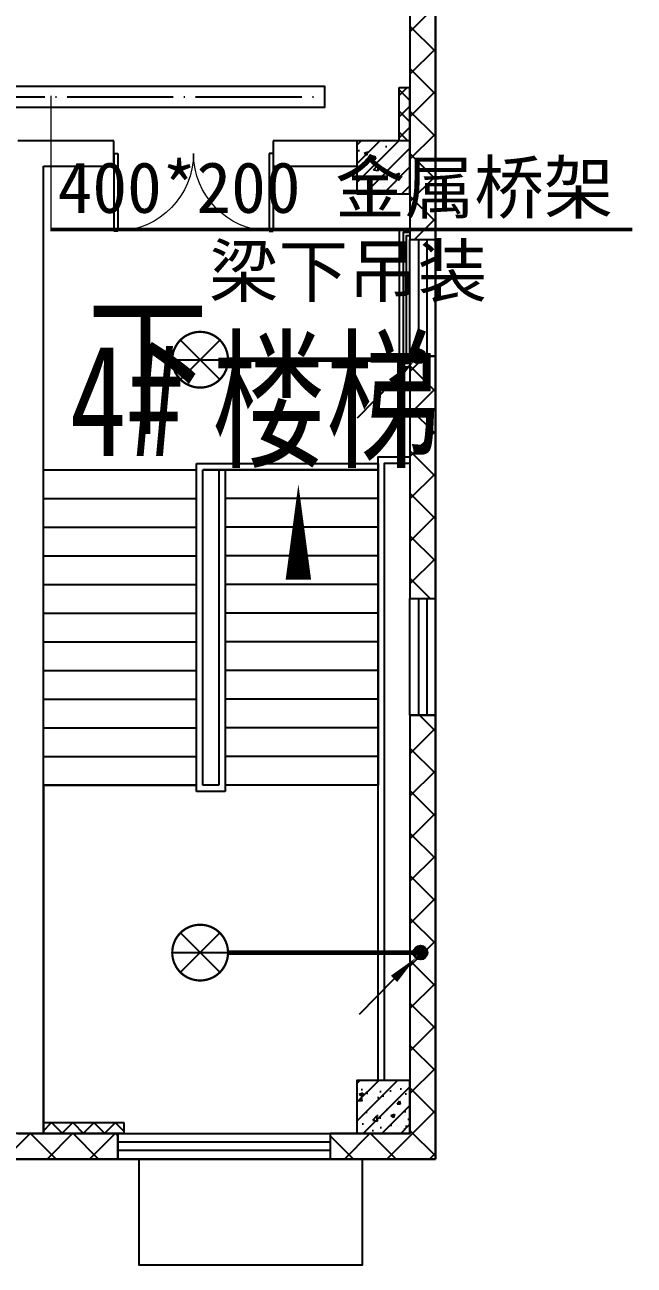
# Model space of a CAD drawing. Header units: millimetres. Extents: x -633009578 to 5705885, y -633235091 to 2571734.
# Drawn here: x 2907995 to 2913731, y 1854760 to 1866441 of the extents above; entities that cross this region are included whole.
import ezdxf

# ---------------------------------------------------------------- set-up
doc = ezdxf.new("R2010")
doc.units = ezdxf.units.MM
doc.header["$LTSCALE"] = 1000
doc.header["$MEASUREMENT"] = 0
doc.linetypes.add('DOTE', pattern=[2.4200000000000004, 2, -0.2, 0.02, -0.2])
doc.layers.get('0').update_dxf_attribs({"color": 9})
for name, color, linetype in [('3T_WOOD', 21, 'Continuous'), ('A-COLUM(柱)', 255, 'Continuous'), ('A-DOOR(门）', 4, 'Continuous'), ('A-F-AREA(计算)', 5, 'Continuous'), ('A-FLOR(看线)', 8, 'Continuous'), ('A-HATH(填充)', 8, 'Continuous'), ('A-LM-RAIL(栏杆)', 167, 'Continuous'), ('A-STAR(楼梯)', 51, 'Continuous'), ('A-TEXT(房间)', 243, 'Continuous'), ('A-WALL(墙)', 255, 'Continuous'), ('A-WINDOW（窗）', 4, 'Continuous'), ('DIM_SYMB', 3, 'Continuous'), ('PUB_TEXT', 7, 'Continuous'), ('WALL', 9, 'Continuous'), ('电-弱电平面-箭头', 3, 'Continuous'), ('电-强电平面-线缆', 3, 'Continuous'), ('电-桥架', 4, 'Continuous'), ('设备-照明', 3, 'Continuous'), ('设备-箱柜', 3, 'Continuous')]:
    doc.layers.add(name, color=color, linetype=linetype)
doc.styles.add('_TCH', font='simhei.ttf', dxfattribs={"width": 0.75, "bigfont": 'hztxt.shx'})
doc.styles.add('_TCH_DIM', font='simhei.ttf', dxfattribs={"width": 0.8, "bigfont": 'hztxt.shx'})
doc.styles.add('ELEC-DIM', font='simhei.ttf')
doc.styles.add('IDQSTYLE', font='simhei.ttf', dxfattribs={"width": 0.707, "bigfont": 'hztxt.shx'})
pattern_1 = [(45, (-1310457.920547385, -2.793967723846436e-09), (-100.0001016555733, 100.0001016555733), []), (135, (-1310457.920547385, -2.793967723846436e-09), (-100.0001016555733, -100.0001016555733), [])]
pattern_2 = [(45, (-1310357.920547385, -2.793967723846436e-09), (-200.0002033111466, 200.0002033111467), []), (135, (-1310357.920547385, -2.793967723846436e-09), (-200.0002033111467, -200.0002033111466), [])]

# ---------------------------------------------------------------- blocks, each defined once
blk = doc.blocks.new('$TCHSYS$WIN2D')
for p, q in [((-0.5, 0.5), (0.5, 0.5)), ((-0.5, 0.5), (-0.4999999999999999, -0.5)), ((0.5, 0.5), (0.4999999999999998, -0.5)), ((0.5, 0.1666666666666666), (-0.5, 0.1666666666666666)), ((0.5, -0.1666666666666667), (-0.5, -0.1666666666666667)), ((-0.4999999999999999, -0.5), (0.5, -0.5))]:
    blk.add_line(p, q)
blk = doc.blocks.new('$DorLib2D$00000002')
for p, q in [((-0.5, -5.684341886080802e-17), (-0.5000000000000007, 0.4875)), ((-0.4750000000000007, 0.4875), (-0.5000000000000007, 0.4875)), ((-0.475, -2.842170943040401e-17), (-0.4750000000000007, 0.4875)), ((0.475, -2.842170943040401e-17), (0.4750000000000007, 0.4875)), ((0.4750000000000007, 0.4875), (0.5000000000000007, 0.4875)), ((0.5, -5.684341886080802e-17), (0.5000000000000007, 0.4875)), ((-0.5, -5.684341886080802e-17), (-0.475, -2.842170943040401e-17)), ((0.5, -5.684341886080802e-17), (0.475, -2.842170943040401e-17))]:
    blk.add_line(p, q)
at = {"lineweight": 13}
for centre, start, end in [((-0.4875, -4.263256414560601e-17), 0, 88.53071641864632), ((0.4875, -4.263256414560601e-17), 91.4692835813537, 180)]:
    blk.add_arc(centre, 0.4875, start, end, dxfattribs=at)
blk = doc.blocks.new('_FZH')
h = blk.add_hatch()
h.set_pattern_fill('钢筋混凝土', color=256, scale=0.1, style=0)
h.set_pattern_definition([(45, (0, 0), (-0.1767766952966369, 0.1767766952966369), []), (50, (0, 0), (0.7172601826007535, -0.06275213498259512), [0.07500000000000001, -0.8250000000000001]), (355, (0, 0), (-0.138751333613, 0.7521921337000119), [0.06, -0.66]), (100.4514, (0.05977168000000001, -0.00522934), (0.5785093817140216, 0.6894395420609536), [0.06374019, -0.701142112]), (46.1842, (0, 0.2), (1.067241048625645, -0.1655190143290181), [0.1125, -1.2375]), (96.6356, (0.088936745, 0.186206693), (0.9346627055487033, 0.9741178709004418), [0.095610288, -1.051713]), (351.1842, (0, 0.2), (0.9346619451336272, 0.9741186009253247), [0.09000000000000001, -0.9900000000000001]), (21, (0.1, 0.15), (0.5969070521184617, -0.4026188906653388), [0.07500000000000001, -0.8250000000000001]), (326, (0.1, 0.15), (0.2433153319215824, 0.7251500450468529), [0.06, -0.66]), (71.4514, (0.149742233, 0.116448394), (0.84022262858149, 0.3225304967099524), [0.06374019, -0.701142112]), (37.50000000000001, (0, 0), (0.01215985531729062, 0.3328938538313115), [0, -0.652, 0, -0.67, 0, -0.6625000000000001]), (7.499999999999999, (0, 0), (0.2630695374421486, 0.3944117118823603), [0, -0.382, 0, -0.637, 0, -0.2525]), (-32.5, (-0.223, 0), (0.533822436172409, -0.02255487173437976), [0, -0.25, 0, -0.78, 0, -1.035]), (-42.5, (-0.323, 0), (0.5831861693423862, 0.1001049823323177), [0, -0.325, 0, -0.518, 0, -0.735])])
h.paths.add_polyline_path([(-0.5, -0.5), (0.5, -0.5), (0.5, 0.5), (-0.5, 0.5)])
blk.add_lwpolyline([(-0.5, -0.5), (0.5, -0.5), (0.5, 0.5), (-0.5, 0.5)], close=True)
blk = doc.blocks.new('9-3-1')
at = {"layer": 'A-HATH(填充)'}
h = blk.add_hatch(dxfattribs=at)
h.set_pattern_fill('多孔材料', color=256, scale=100, style=0)
h.set_pattern_definition(pattern_2)
h.paths.add_polyline_path([(1255740.59828833, 1188722.080889381), (1255740.59828833, 1186442.08088989), (1255980.59828833, 1186442.08088989), (1255980.59828833, 1188722.080889381)])
h = blk.add_hatch(dxfattribs=at)
h.set_pattern_fill('多孔材料', color=256, scale=50, style=0)
h.set_pattern_definition(pattern_1)
h.paths.add_polyline_path([(1255740.598288325, 1187372.080887662), (1255740.598288325, 1187872.080887662), (1255640.598288325, 1187872.080887662), (1255640.598288325, 1187372.080887662)])
h = blk.add_hatch(dxfattribs=at)
h.set_pattern_fill('多孔材料', color=256, scale=100, style=0)
h.set_pattern_definition(pattern_2)
h.paths.add_polyline_path([(1255740.59828833, 1185342.080890398), (1255740.59828833, 1183062.080888873), (1255980.59828833, 1183062.080888873), (1255980.59828833, 1185342.080890398)])
h = blk.add_hatch(dxfattribs=at)
h.set_pattern_fill('多孔材料', color=256, scale=100, style=0)
h.set_pattern_definition(pattern_2)
h.paths.add_polyline_path([(1255980.598288325, 1177782.080887662), (1255980.59828833, 1181962.080888873), (1255740.59828833, 1181962.080888873), (1255740.598288325, 1178022.080887662)])
h = blk.add_hatch(dxfattribs=at)
h.set_pattern_fill('多孔材料', color=256, scale=50, style=0)
h.set_pattern_definition(pattern_1)
h.paths.add_polyline_path([(1253050.598288296, 1178122.080887642), (1252290.598288215, 1178122.080887642), (1252290.598288215, 1178022.080887642), (1253050.598288296, 1178022.080887642)])
h = blk.add_hatch(dxfattribs=at)
h.set_pattern_fill('多孔材料', color=256, scale=100, style=0)
h.set_pattern_definition(pattern_2)
h.paths.add_polyline_path([(1251130.598287556, 1177782.080887664), (1252990.598288574, 1177782.080887664), (1252990.598288574, 1178022.080887662), (1251130.598287556, 1178022.080887662)])
h = blk.add_hatch(dxfattribs=at)
h.set_pattern_fill('多孔材料', color=256, scale=100, style=0)
h.set_pattern_definition(pattern_2)
h.paths.add_polyline_path([(1255740.598288325, 1178022.080887662), (1254990.598288574, 1178022.080887662), (1254990.598288574, 1177782.080887664), (1255980.598288325, 1177782.080887662)])
at = {"layer": 'A-F-AREA(计算)'}
blk.add_lwpolyline([(1121700.575826842, 1313862.080936), (1255980.575826842, 1313862.080936), (1255980.575826842, 1177782.080936), (1121700.575826842, 1177782.080936)], close=True, dxfattribs=at)
at = {"layer": 'A-FLOR(看线)'}
for points in [[(1255740.598288309, 1186542.080894559), (1255640.598288309, 1186542.080894559), (1255640.598288309, 1185242.080894521), (1255740.59828829, 1185242.080894521)], [(1255290.598288569, 1177782.080887619), (1255290.59878265, 1176782.08088763), (1253190.597794309, 1176782.080887619), (1253190.598288391, 1177782.080887619)]]:
    blk.add_lwpolyline(points, dxfattribs=at)
at = {"layer": 'A-LM-RAIL(栏杆)'}
for points in [[(1255740.598288309, 1186507.080894559), (1255675.598288309, 1186507.080894559), (1255675.598288309, 1185277.080894521), (1255740.59828829, 1185277.080894521)], [(1255740.598288309, 1186477.080894559), (1255705.598288309, 1186477.080894559), (1255705.598288309, 1185307.080894521), (1255740.59828829, 1185307.080894521)]]:
    blk.add_lwpolyline(points, dxfattribs=at)
at = {"layer": 'A-STAR(楼梯)'}
for p, q in [((1252290.598288303, 1181302.080887656), (1252290.598288303, 1184272.080887656)), ((1252290.598288303, 1184272.080887656), (1253730.598288073, 1184272.080887367)), ((1253730.598288186, 1181242.080887274), (1253730.598288186, 1184332.080887855)), ((1253730.598288186, 1184332.080887855), (1255440.598288303, 1184332.080887656)), ((1253790.598288303, 1181302.080887656), (1253790.598288303, 1184272.080887656)), ((1253790.598288347, 1181302.080887274), (1253790.598288347, 1184272.080887565)), ((1253790.598288347, 1184272.080887565), (1255440.598288303, 1184272.080887656)), ((1253940.598288303, 1184272.080887656), (1253790.598288303, 1184272.080887656)), ((1253940.598288303, 1184272.080887656), (1253940.59828827, 1181693.233289952)), ((1254000.598288378, 1184272.080887693), (1253940.598288303, 1184272.080887656)), ((1253940.598288303, 1184272.080887656), (1253940.598288228, 1181302.080887274)), ((1254000.598288303, 1184272.080887656), (1253940.598288303, 1184272.080887656)), ((1255440.598288303, 1184272.080887656), (1254000.598288378, 1184272.080887693)), ((1254000.598288303, 1184272.080887656), (1254000.59828839, 1181242.080887274)), ((1255440.598288303, 1184332.080887656), (1255440.598288303, 1184272.080887656)), ((1255440.598288303, 1184272.080887656), (1255440.598288303, 1181302.080887656)), ((1252290.598288303, 1184002.080887656), (1253730.598288073, 1184002.080887693)), ((1255440.598288303, 1184002.080887656), (1254000.598288385, 1184002.080887693)), ((1252290.598288303, 1183732.080887656), (1253730.598288073, 1183732.080887693)), ((1255440.598288303, 1183732.080887656), (1254000.598288393, 1183732.080887693)), ((1252290.598288303, 1183462.080887656), (1253730.598288073, 1183462.080887693)), ((1255440.598288303, 1183462.080887656), (1254000.5982884, 1183462.080887693)), ((1252290.598288303, 1183192.080887656), (1253730.598288073, 1183192.080887693)), ((1255440.598288303, 1183192.080887656), (1254000.598288408, 1183192.080887693)), ((1252290.598288303, 1182922.080887656), (1253730.598288073, 1182922.080887693)), ((1255440.598288303, 1182922.080887656), (1254000.598288416, 1182922.080887693)), ((1252290.598288303, 1182652.080887656), (1253730.598288073, 1182652.080887693)), ((1255440.598288303, 1182652.080887656), (1254000.598288423, 1182652.080887693)), ((1252290.598288303, 1182382.080887656), (1253730.598288073, 1182382.080887693)), ((1255440.598288303, 1182382.080887656), (1254000.598288431, 1182382.080887367)), ((1252290.598288303, 1182112.080887656), (1253730.598288073, 1182112.080887367)), ((1255440.598288303, 1182112.080887656), (1254000.598288439, 1182112.080887693)), ((1252290.598288303, 1181842.080887656), (1253730.598288073, 1181842.080887693)), ((1255440.598288303, 1181842.080887656), (1254000.598288446, 1181842.080887693)), ((1253940.59828827, 1181693.233289952), (1253940.598288303, 1181302.080887656)), ((1252290.598288303, 1181572.080887656), (1253730.598288073, 1181572.080887693)), ((1255440.598288303, 1181572.080887656), (1254000.598288454, 1181572.080887693)), ((1252290.598288303, 1181302.080887656), (1253730.598288073, 1181302.080887693)), ((1252290.598288303, 1181302.080887656), (1252290.598288303, 1178022.080887656)), ((1253730.598288072, 1181302.080887864), (1252290.598288303, 1181302.080887656)), ((1254000.59828839, 1181242.080887274), (1253730.598288186, 1181242.080887274)), ((1253940.598288228, 1181302.080887274), (1253790.598288347, 1181302.080887274)), ((1253940.59828826, 1181302.080887739), (1253790.59828639, 1181302.080887842)), ((1255440.598288303, 1181302.080887656), (1254000.598288462, 1181302.080887693)), ((1255440.598288303, 1181302.080887656), (1254000.598288462, 1181302.080887739)), ((1255440.598288363, 1178522.080887693), (1255440.598288303, 1181302.080887656)), ((1252290.598288303, 1178022.080887656), (1255240.598288553, 1178022.080887584))]:
    blk.add_line(p, q, dxfattribs=at)
for points in [[(1255440.598288341, 1178822.080887601), (1255440.598288655, 1184395.314587656), (1255740.598288342, 1184395.314587656)], [(1255500.598288324, 1178522.080887662), (1255500.598288652, 1184335.314587656), (1255740.598288342, 1184335.314587656)]]:
    blk.add_lwpolyline(points, dxfattribs=at)
at = {"layer": 'A-WALL(墙)'}
for p, q in [((1255640.598288325, 1187372.080887662), (1255640.598288325, 1187872.080887662)), ((1255640.598288325, 1187872.080887662), (1255740.598288325, 1187872.080887662)), ((1255740.598288325, 1187372.080887662), (1255740.598288325, 1187872.080887662)), ((1252170.598288341, 1187372.080887662), (1252050.598288065, 1187372.080887565)), ((1252953.598288573, 1187372.080887714), (1252170.598288341, 1187372.080887664)), ((1252953.598288574, 1187132.080887773), (1252953.598288573, 1187372.080887714)), ((1255240.598287577, 1187372.080888013), (1254453.598288573, 1187372.080887714)), ((1254453.598288573, 1187372.080887714), (1254453.598288574, 1187132.080887748)), ((1252290.59828834, 1185372.080887451), (1252290.598288397, 1187132.080887714)), ((1252290.598288397, 1187132.080887714), (1252953.598288574, 1187132.080887773)), ((1254453.598288574, 1187132.080887748), (1255240.598287577, 1187132.080887678)), ((1252290.598288339, 1178022.080887582), (1252290.59828834, 1185372.080887451)), ((1253050.598288296, 1178122.080887642), (1252290.598288215, 1178122.080887642)), ((1252290.598288215, 1178022.080887642), (1252290.598288215, 1178122.080887642)), ((1253050.598288296, 1178022.080887642), (1253050.598288296, 1178122.080887642)), ((1252050.598288339, 1178022.080887582), (1252290.598288339, 1178022.080887582)), ((1253050.598288296, 1178022.080887642), (1252290.598288215, 1178022.080887642))]:
    blk.add_line(p, q, dxfattribs=at)
at = {"layer": 'DIM_SYMB'}
blk.add_lwpolyline([(1253040.598288303, 1184407.080887656, 0, 0, 0), (1253040.598288303, 1179662.080887656, 0, 0, 0), (1254690.598288303, 1179662.080887656, 0, 0, 0), (1254690.598288303, 1184137.080887656, 0, 240.0000000000001, 0), (1254690.598288303, 1183237.080887656, 0, 0, 0)], format="xyseb", dxfattribs=at)
at = {"layer": 'WALL'}
for p, q in [((1255740.59828833, 1188722.080889381), (1255740.59828833, 1186442.08088989)), ((1255980.59828833, 1186442.08088989), (1255980.59828833, 1188722.080889381)), ((1255740.59828833, 1186442.08088989), (1255980.59828833, 1186442.08088989)), ((1255740.59828833, 1185342.080890398), (1255740.59828833, 1183062.080888873)), ((1255980.59828833, 1185342.080890398), (1255740.59828833, 1185342.080890398)), ((1255980.59828833, 1183062.080888873), (1255980.59828833, 1185342.080890398)), ((1255740.59828833, 1183062.080888873), (1255980.59828833, 1183062.080888873)), ((1255980.59828833, 1181962.080888873), (1255740.59828833, 1181962.080888873)), ((1255740.59828833, 1181962.080888873), (1255740.598288325, 1178022.080887662)), ((1255980.598288325, 1177782.080887662), (1255980.59828833, 1181962.080888873)), ((1252990.598288574, 1178022.080887662), (1251130.598287556, 1178022.080887662)), ((1252990.598288574, 1177782.080887664), (1252990.598288574, 1178022.080887662)), ((1255740.598288325, 1178022.080887662), (1254990.598288574, 1178022.080887662)), ((1254990.598288574, 1178022.080887662), (1254990.598288574, 1177782.080887664)), ((1251130.598287556, 1177782.080887664), (1252990.598288574, 1177782.080887664)), ((1254990.598288574, 1177782.080887664), (1255980.598288325, 1177782.080887662))]:
    blk.add_line(p, q, dxfattribs=at)
at = {"layer": 'A-COLUM(柱)', "xscale": 500, "yscale": 500, "zscale": 500}
for p in [(1255490.598288341, 1187122.080887662), (1255490.598288341, 1178272.080887662)]:
    blk.add_blockref('_FZH', p, dxfattribs=at)
at = {"layer": 'A-DOOR(门）', "extrusion": (0, 0, -1), "xscale": 1500, "yscale": 1500, "zscale": 1500, "rotation": 180}
blk.add_blockref('$DorLib2D$00000002', (-1253703.598288341, 1187252.080887664), dxfattribs=at)
at = {"layer": 'A-WINDOW（窗）', "extrusion": (0, 0, -1), "xscale": -1100, "yscale": 240, "zscale": 1100, "rotation": 270}
for p in [(-1255860.598288325, 1185892.080889989), (-1255860.598288325, 1182512.080889253)]:
    blk.add_blockref('$TCHSYS$WIN2D', p, dxfattribs=at)
at = {"layer": 'A-WINDOW（窗）', "xscale": 1999.999999996508, "yscale": 240, "zscale": 1999.999999996508, "rotation": 359.9999999999986}
blk.add_blockref('$TCHSYS$WIN2D', (1253990.598288343, 1177902.080887662), dxfattribs=at)
at = {"layer": 'A-TEXT(房间)', "style": '_TCH', "width": 0.75}
for s, p in [('楼梯', (1253876.697815211, 1184402.846061946)), ('4#', (1252537.947815211, 1184402.846061946))]:
    blk.add_text(s, height=1050, dxfattribs=at).set_placement(p)
at = {"layer": 'PUB_TEXT', "style": '_TCH_DIM', "width": 0.8}
blk.add_text('下', height=1050, dxfattribs=at).set_placement((1252699.968367044, 1184722.080887656))
blk = doc.blocks.new('HC000073')
at = {"color": 0, "linetype": 'Continuous'}
for p, q in [((-1.76776695296229, 1.76776695296229), (1.767766952970533, -1.767766952970533)), ((1.76776695297059, 1.767766952970476), (-1.767766952966383, -1.767766952966497)), ((-2.499999999999943, -5.684341886080801e-14), (2.500000000000057, -5.684341886080801e-14))]:
    blk.add_line(p, q, dxfattribs=at)
at = {"color": 0, "linetype": 'Continuous', "const_width": 0.2}
blk.add_lwpolyline([(1.76776695296644, -1.76776695296644, 0.1989123673796617), (2.500000000000057, 0, 0.1989123673796613), (1.767766952966383, 1.767766952966326, 0.198912367379653), (1.137288912133798e-13, 2.499999999999943, 0.1989123673796647), (-1.767766952966269, 1.767766952966327, 0.1989123673796613), (-2.499999999999943, 1.951292859901378e-16, 0.1989123673796761), (-1.767766952966269, -1.76776695296644, 0.1989123673796719), (1.12894543431545e-13, -2.500000000000057, 0.1989123673796541)], format="xyb", close=True, dxfattribs=at)
at = {"color": 0, "style": 'IDQSTYLE', "width": 0.7}
blk.add_attdef('PSFHATT', (4.500000010000057, -2.500000010000057), '', height=2.5, dxfattribs=at)
blk = doc.blocks.new('*X126')
at = {"color": 0, "linetype": 'Continuous'}
for p, q in [((192.590110055903, 446.7242872143482), (193.9264208598343, 448.0605980182795)), ((192.6512440212146, 447.2096852483717), (193.4410228258108, 447.9994640529679)), ((192.666080612941, 446.3759937026742), (194.2747143715083, 447.9846274612416)), ((192.8122309321682, 446.0978799531896), (194.552828120993, 447.8384771420143)), ((193.0126674313866, 445.874052383696), (194.7766556904866, 447.6380406427959)), ((193.2651240367983, 445.7022449203958), (194.9484631537868, 447.3855840373842)), ((193.5780466605768, 445.5909034754624), (195.0598045987202, 447.0726614136058)), ((193.9838870800477, 445.5724798262212), (195.0782282479613, 446.6668209941349))]:
    blk.add_line(p, q, dxfattribs=at)
blk = doc.blocks.new('HC001447')
at = {"color": 0, "linetype": 'Continuous'}
blk.add_line((-5.469508829517324, -5.531426259851287), (-2.364015929042509, -2.356448738054951), dxfattribs=at)
blk.add_lwpolyline([(-2.364015929042509, -2.356448738054951, 0.8, 0, 0), (-0.4121164681388194, -0.4698776614111466, 0, 0, 0)], format="xyseb", dxfattribs=at)
blk.add_circle((0, 0), 0.625, dxfattribs=at)
at = {"color": 0, "linetype": 'Continuous', "xscale": 0.5, "yscale": 0.5, "zscale": 0.5}
blk.add_blockref('*X126', (-96.91845018383214, -223.4069038532592), dxfattribs=at)
at = {"color": 0, "style": 'IDQSTYLE', "width": 0.7}
blk.add_attdef('PSFHATT', (2.62500001, -5.531426259851287), '', height=2.5, dxfattribs=at)

msp = doc.modelspace()

# ---------------------------------------------------------------- linework, layer by layer
at = {"layer": '电-强电平面-线缆', "color": 1, "linetype": 'Continuous', "const_width": 45}
for points in [[(2909917.297455065, 1863286.760931168), (2911718.395743422, 1863286.760931168)], [(2909917.297455065, 1857703.260931168), (2911718.395743422, 1857703.260931168)]]:
    msp.add_lwpolyline(points, dxfattribs=at)
at = {"layer": '电-桥架', "color": 5, "linetype": 'DOTE', "ltscale": 0.5}
msp.add_line((2882982.499999882, 1865762.500007156), (2910815.5, 1865762.500007156), dxfattribs=at)
at = {"layer": '电-桥架', "ltscale": 0.5}
msp.add_lwpolyline([(2882982.499999882, 1865862.500007156), (2910815.5, 1865862.500007156), (2910815.5, 1865662.500007156), (2882982.499999883, 1865662.500007156)], dxfattribs=at)
at = {"layer": '设备-箱柜', "color": 6}
msp.add_lwpolyline([(2908240.780695075, 1865772.5, 12, 12, 0), (2908240.780695075, 1864514.001676125, 12, 12, 0), (2908240.780695075, 1864514.001676125, 36, 36, 0), (2913712.724447415, 1864514.001676125, 36, 36, 0)], format="xyseb", dxfattribs=at)

# ---------------------------------------------------------------- block references
at = {"layer": '3T_WOOD'}
msp.add_blockref('9-3-1', (1655879.395743424, 677977.51603476), dxfattribs=at)
at = {"layer": '电-弱电平面-箭头', "color": 4, "xscale": 105, "yscale": 105, "zscale": 105}
for p in [(2911699.994027972, 1863319.596924543), (2911718.395739555, 1857703.260930896)]:
    msp.add_blockref('HC001447', p, dxfattribs=at)
at = {"layer": '设备-照明', "xscale": 105, "yscale": 105, "zscale": 105}
for p in [(2909645.395743424, 1863286.760931168), (2909645.395743424, 1857703.260931168)]:
    msp.add_blockref('HC000073', p, dxfattribs=at)

# ---------------------------------------------------------------- texts
at = {"layer": '设备-箱柜', "color": 6, "style": 'ELEC-DIM'}
for s, p in [('400*200 金属桥架', (2908304.610495922, 1864669.764800035)), ('梁下吊装', (2909729.075138368, 1863882.302250739))]:
    msp.add_text(s, height=480, dxfattribs=at).set_placement(p)

doc.saveas('drawing.dxf')
